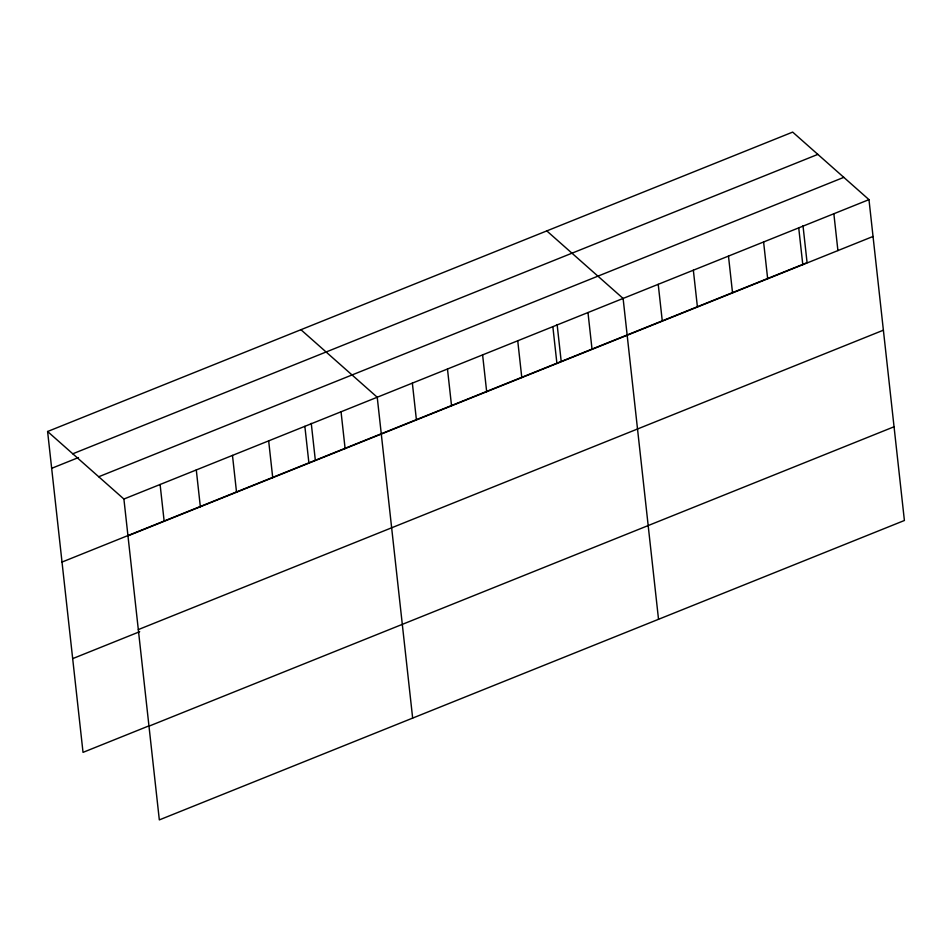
<?xml version="1.0" encoding="UTF-8"?>
<svg xmlns="http://www.w3.org/2000/svg" width="952" height="952" viewBox="0 0 952 952"><rect width="100%" height="100%" fill="white"/><g stroke="black" fill="none" stroke-linecap="round" stroke-linejoin="round"><path stroke-width="1.43" d="M47.6 431.506L792.671 132.102L868.974 199.634L904.4 520.494L159.329 819.898L123.903 499.038L47.6 431.506L83.026 752.366L148.702 725.971M72.78 453.795L817.851 154.391M51.67 468.325L78.469 457.555M98.722 476.75L843.793 177.358M123.903 499.038L868.974 199.634M62.011 562.061L807.082 262.657L803 225.731M127.973 535.857L873.043 236.465M138.326 629.593L883.385 330.189M72.673 658.629L139.694 631.7M148.988 726.162L894.047 426.77M546.793 230.908L623.108 298.44L658.522 619.3M300.927 329.713L377.23 397.246L412.656 718.094M833.857 213.748L837.915 250.578M798.728 227.873L802.798 264.692M763.599 241.986L767.669 278.805M728.482 256.1L732.54 292.918M693.353 270.213L697.423 307.032M658.225 284.327L662.294 321.145M587.979 312.553L592.049 349.372M557.134 324.537L561.204 361.462M552.85 326.667L556.92 363.497M517.733 340.78L521.791 377.611M482.604 354.894L486.674 391.724M447.476 369.007L451.545 405.838M412.359 383.132L416.417 419.951M341.042 411.788L345.112 448.606M311.256 423.342L315.338 460.268M304.854 426.329L308.924 463.148M268.666 440.871L272.724 477.69M232.478 455.413L236.536 492.232M196.29 469.955L200.348 506.773M160.103 484.497L164.16 521.315"/></g></svg>
